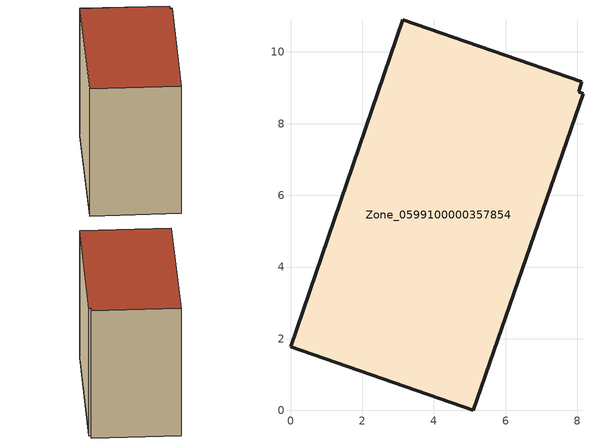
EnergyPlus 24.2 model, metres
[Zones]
Zone_0599100000357854
 floor ground (C_G): 0,1.77 3.13,10.9 8.13,9.16 8.04,8.89 8.16,8.84 5.1,0 z0
 wall outside (C_F): 3.13,10.9 0,1.77 5.1,0 8.16,8.84 8.04,8.89 8.13,9.16 3.13,10.9 z0:8.58
 roof outside (C_R): 0,1.77 5.1,0 8.16,8.84 8.04,8.89 8.13,9.16 3.13,10.9 z8.58
[BUILDING]
Pand.0599100000357854: North Axis=0; Terrain=City; Loads Convergence Tolerance Value=0.04; Temperature Convergence Tolerance Value=0.4; Solar Distribution=FullExterior; Maximum Number of Warmup Days=25; Minimum Number of Warmup Days=1
[Site:Location]
Rotterdam.The.Hague.AP_ZH_NLD Design_Conditions: Latitude=51.96; Longitude=4.45; Time Zone=1; Elevation=-4.5
[SITE:GROUNDTEMPERATURE:BUILDINGSURFACE]
18, 18, 18, 18, 18, 18, 18, 18, 18, 18, 18, 18
[MATERIAL] Thermal Absorptance=0.9; Solar Absorptance=0.7; Visible Absorptance=0.7
Name | Roughness | Thickness | Conductivity | Density | Specific Heat
G.TI.1992-2005 | MediumSmooth | 0.15 | 0.06 | 540 | 1210
F.TI.1992-2005 | Rough | 0.3 | 0.12 | 1920 | 840
R.TI.1992-2005 | MediumRough | 0.2 | 0.08 | 1500 | 1000
[CONSTRUCTION]
C_G: G.TI.1992-2005
C_F: F.TI.1992-2005
C_R: R.TI.1992-2005
[ZONE]
Zone_0599100000357854: Type=1; Multiplier=1; Ceiling Height=Autocalculate; Volume=Autocalculate; Floor Area=autocalculate; Part of Total Floor Area=Yes
[ZONEINFILTRATION:DESIGNFLOWRATE]
Infil_Zone_0599100000357854: Zone or ZoneList or Space or SpaceList=Zone_0599100000357854; Schedule=AlwaysOn; Design Flow Rate Calculation Method=Flow/Area; Flow Rate per Floor Area=0.0015; Constant Term Coefficient=1; Temperature Term Coefficient=0; Velocity Term Coefficient=0; Velocity Squared Term Coefficient=0
[HVACTEMPLATE:ZONE:IDEALLOADSAIRSYSTEM]
Zone_0599100000357854: Maximum Heating Supply Air Temperature=50; Minimum Cooling Supply Air Temperature=13; Maximum Heating Supply Air Humidity Ratio=0.0156; Minimum Cooling Supply Air Humidity Ratio=0.0077; Heating Limit=NoLimit; Cooling Limit=NoLimit; Dehumidification Control Type=ConstantSensibleHeatRatio; Cooling Sensible Heat Ratio=0.7; Dehumidification Setpoint=60; Humidification Control Type=None; Humidification Setpoint=30; Outdoor Air Method=None; Outdoor Air Flow Rate per Person=0.00944; Outdoor Air Flow Rate per Zone Floor Area=0; Outdoor Air Flow Rate per Zone=0; Demand Controlled Ventilation Type=None; Outdoor Air Economizer Type=NoEconomizer; Heat Recovery Type=None; Sensible Heat Recovery Effectiveness=0.7; Latent Heat Recovery Effectiveness=0.65
[ZONECONTROL:THERMOSTAT]
ThermostatControl_Zone_0599100000357854: Zone or ZoneList=Zone_0599100000357854; Control Type Schedule=DualSetpointControlType; Control 1=Thermostat_Zone_0599100000357854; Temperature Difference Between Cutout And Setpoint=0
[THERMOSTATSETPOINT:DUALSETPOINT]
Thermostat_Zone_0599100000357854: Heating Setpoint Temperature Schedule=HeatingSetpoint_Zone_0599100000357854; Cooling Setpoint Temperature Schedule=CoolingSetpoint_Zone_0599100000357854
[SCHEDULE:COMPACT]
HeatingSetpoint_Zone_0599100000357854: Through: 12/31, For: AllDays, Until: 24:00, 21
CoolingSetpoint_Zone_0599100000357854: Through: 12/31, For: AllDays, Until: 24:00, 24
DualSetpointControlType: Through: 12/31, For: AllDays, Until: 24:00, 4
AlwaysOn: Through: 12/31, For: AllDays, Until: 24:00, 1
